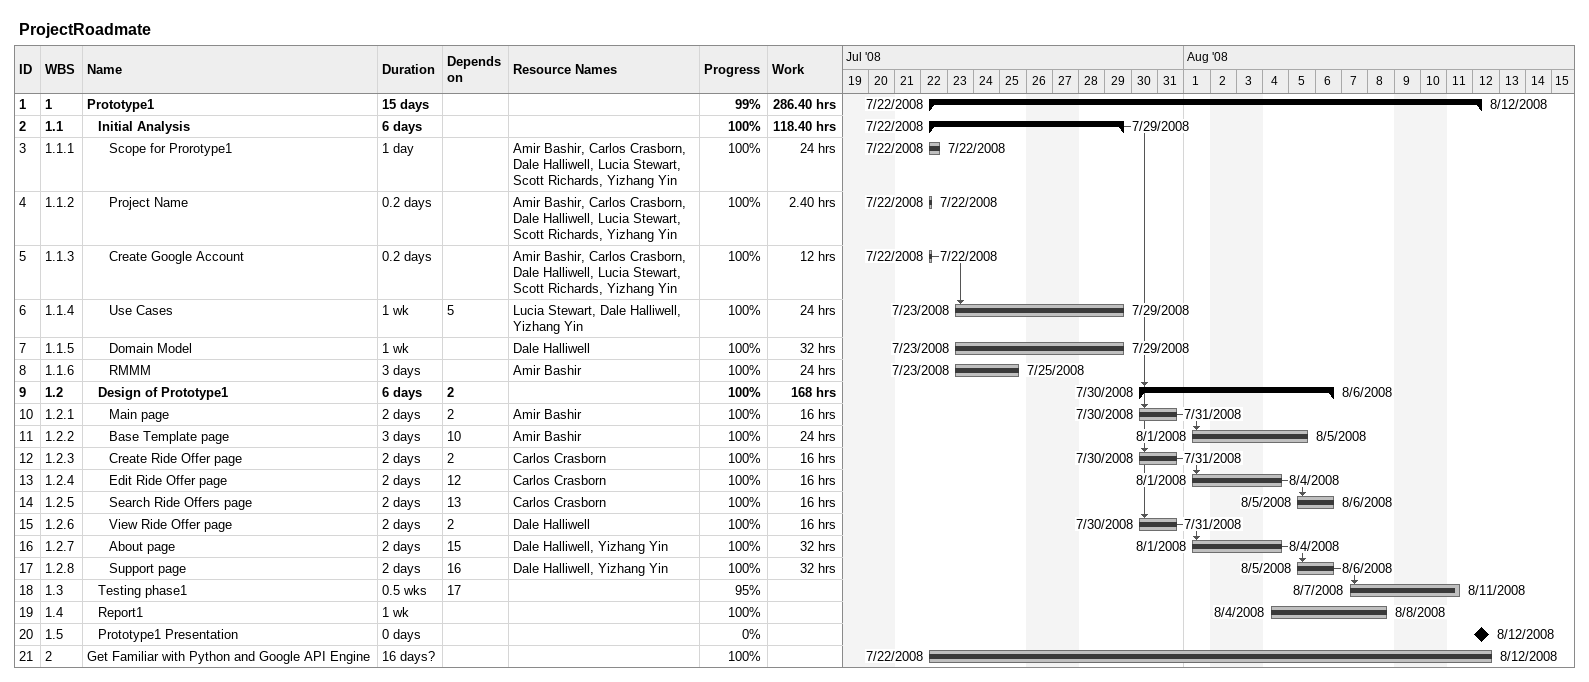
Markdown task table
ProjectRoadmate

| ID | WBS | Task | Duration | Start | Finish | Predecessors | Resources | % complete | Work (h) |
|---|---|---|---|---|---|---|---|---|---|
| 1 | 1 | **Prototype1** | 15d | 2008-07-22 | 2008-08-12 |  |  | 99 | 286.40 |
| 2 | 1.1 | **Initial Analysis** | 6d | 2008-07-22 | 2008-07-29 |  |  | 100 | 118.40 |
| 3 | 1.1.1 | Scope for Prorotype1 | 1d | 2008-07-22 | 2008-07-22 |  | Amir Bashir, Carlos Crasborn, Dale Halliwell, Lucia Stewart, Scott Richards, Yizhang Yin | 100 | 24 |
| 4 | 1.1.2 | Project Name | 0.2d | 2008-07-22 | 2008-07-22 |  | Amir Bashir, Carlos Crasborn, Dale Halliwell, Lucia Stewart, Scott Richards, Yizhang Yin | 100 | 2.40 |
| 5 | 1.1.3 | Create Google Account | 0.2d | 2008-07-22 | 2008-07-22 |  | Amir Bashir, Carlos Crasborn, Dale Halliwell, Lucia Stewart, Scott Richards, Yizhang Yin | 100 | 12 |
| 6 | 1.1.4 | Use Cases | 1w | 2008-07-23 | 2008-07-29 | 5 | Lucia Stewart, Dale Halliwell, Yizhang Yin | 100 | 24 |
| 7 | 1.1.5 | Domain Model | 1w | 2008-07-23 | 2008-07-29 |  | Dale Halliwell | 100 | 32 |
| 8 | 1.1.6 | RMMM | 3d | 2008-07-23 | 2008-07-25 |  | Amir Bashir | 100 | 24 |
| 9 | 1.2 | **Design of Prototype1** | 6d | 2008-07-30 | 2008-08-06 | 2 |  | 100 | 168 |
| 10 | 1.2.1 | Main page | 2d | 2008-07-30 | 2008-07-31 | 2 | Amir Bashir | 100 | 16 |
| 11 | 1.2.2 | Base Template page | 3d | 2008-08-01 | 2008-08-05 | 10 | Amir Bashir | 100 | 24 |
| 12 | 1.2.3 | Create Ride Offer page | 2d | 2008-07-30 | 2008-07-31 | 2 | Carlos Crasborn | 100 | 16 |
| 13 | 1.2.4 | Edit Ride Offer page | 2d | 2008-08-01 | 2008-08-04 | 12 | Carlos Crasborn | 100 | 16 |
| 14 | 1.2.5 | Search Ride Offers page | 2d | 2008-08-05 | 2008-08-06 | 13 | Carlos Crasborn | 100 | 16 |
| 15 | 1.2.6 | View Ride Offer page | 2d | 2008-07-30 | 2008-07-31 | 2 | Dale Halliwell | 100 | 16 |
| 16 | 1.2.7 | About page | 2d | 2008-08-01 | 2008-08-04 | 15 | Dale Halliwell, Yizhang Yin | 100 | 32 |
| 17 | 1.2.8 | Support page | 2d | 2008-08-05 | 2008-08-06 | 16 | Dale Halliwell, Yizhang Yin | 100 | 32 |
| 18 | 1.3 | Testing phase1 | 0.5w | 2008-08-07 | 2008-08-11 | 17 |  | 95 |  |
| 19 | 1.4 | Report1 | 1w | 2008-08-04 | 2008-08-08 |  |  | 100 |  |
| 20 | 1.5 | Prototype1 Presentation | 0d | 2008-08-12 | 2008-08-12 |  |  | 0 |  |
| 21 | 2 | Get Familiar with Python and Google API Engine | 16d? | 2008-07-22 | 2008-08-12 |  |  | 100 |  |
